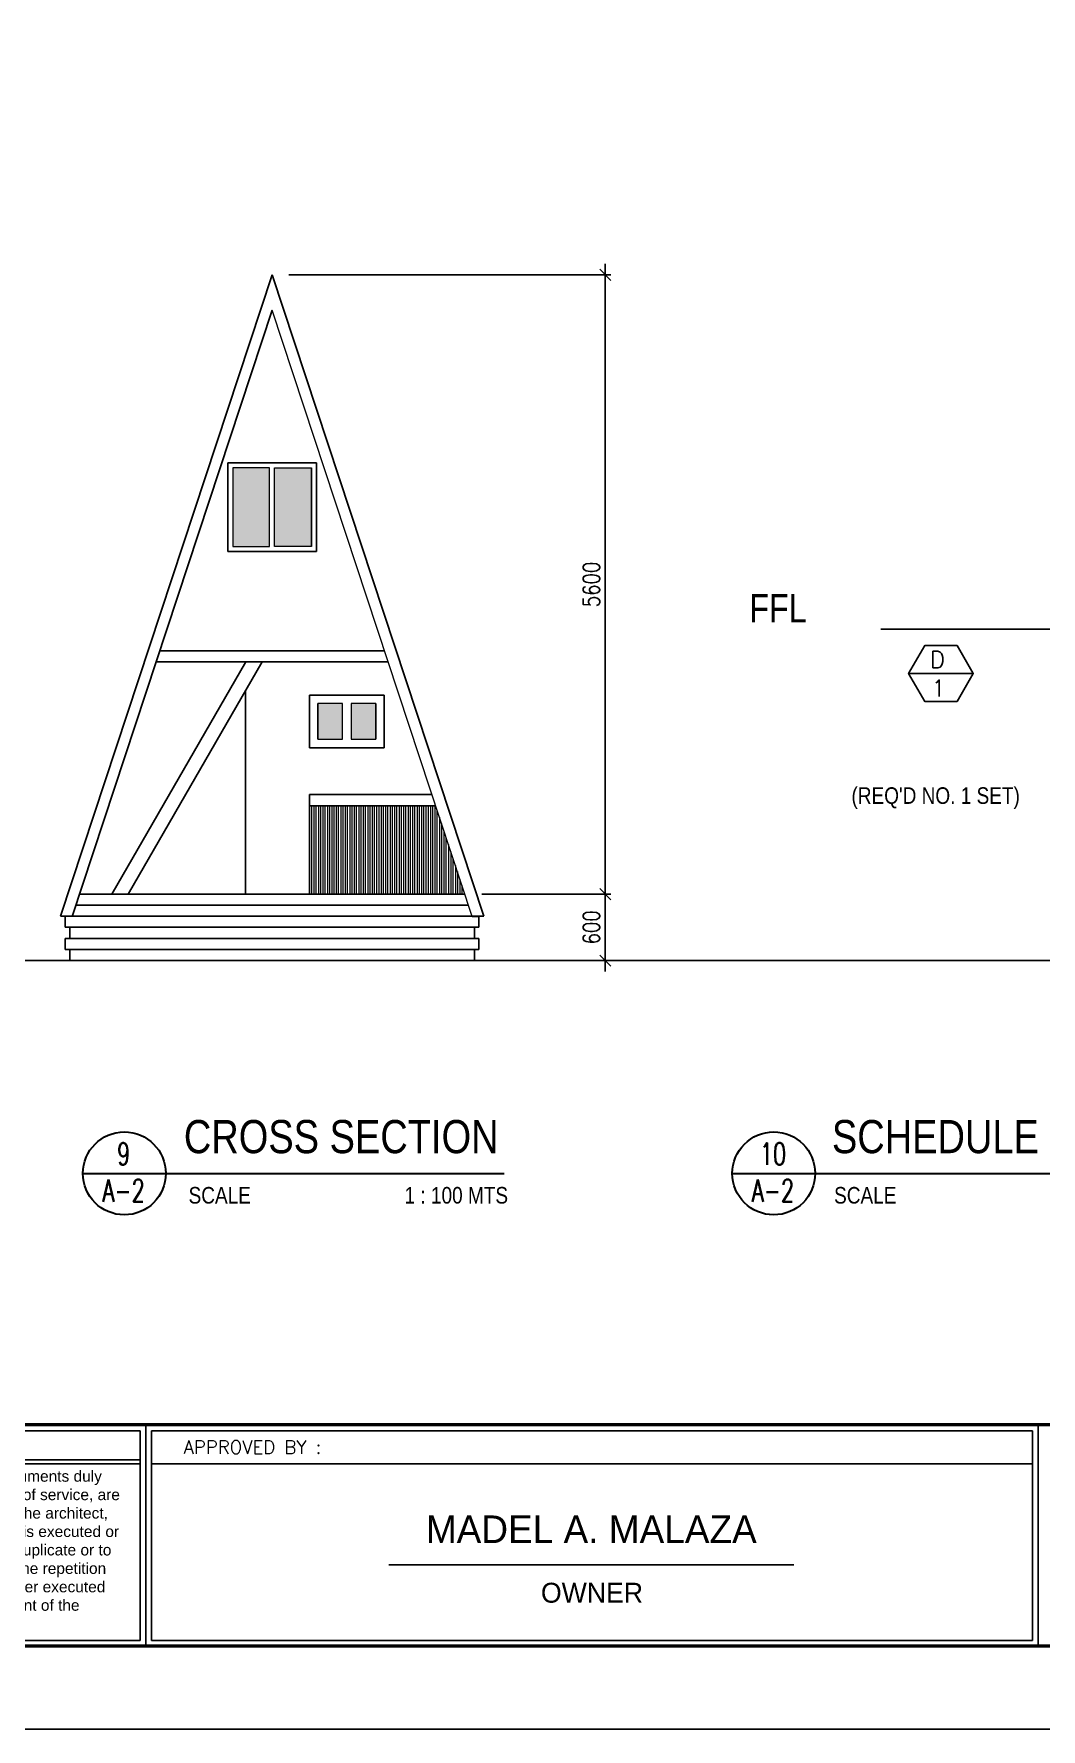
# Model space of a CAD drawing. Header units: millimetres. Extents: x 464829 to 645060, y -219977 to -107206.
# Drawn here: x 574321 to 583424, y -219977 to -204648 of the extents above; entities that cross this region are included whole.
import ezdxf
from ezdxf.enums import TextEntityAlignment as Align

# ---------------------------------------------------------------- set-up
doc = ezdxf.new("R2010")
doc.units = ezdxf.units.MM
doc.header["$LTSCALE"] = 300
doc.header["$MEASUREMENT"] = 0
doc.header["$PDMODE"] = 3
doc.header["$PDSIZE"] = 300
doc.layers.get('0').update_dxf_attribs({"color": 9})
doc.layers.get('DEFPOINTS').update_dxf_attribs({"color": 8})
for name, color, linetype, lineweight in [('BORDER', 5, 'Continuous', 50), ('dimensions', 8, 'Continuous', 15), ('TB-TXT', 4, 'Continuous', 35), ('TBLK', 7, 'Continuous', 40), ('text', 142, 'Continuous', 25), ('TITLE', 3, 'Continuous', 30)]:
    doc.layers.add(name, color=color, linetype=linetype, lineweight=lineweight)
for name, color, linetype in [('DOOR-SCH', 3, 'Continuous'), ('MOULD', 44, 'Continuous'), ('ROOF BEAMS', 10, 'Continuous'), ('SCHED', 7, 'Continuous'), ('wall', 140, 'Continuous')]:
    doc.layers.add(name, color=color, linetype=linetype)
doc.styles.add('ARIAL', font='arial.ttf', dxfattribs={"width": 0.8})
doc.styles.add('AVA', font='')
doc.styles.add('DIM', font='romans.shx', dxfattribs={"width": 0.8})
doc.styles.add('JESS', font='SIMPLEX')
doc.styles.add('JO4', font='ARIALN.TTF')
doc.styles.add('mar4', font='ARIALN.TTF')
doc.styles.add('PSM', font='simplex')
doc.styles.add('ROM', font='ROMANS.shx', dxfattribs={"width": 0.8})
doc.styles.add('SWISS721', font='swissc.ttf')
doc.styles.get('AVA').set_extended_font_data('AvantGarde Bk BT')
doc.dimstyles.new('D1', dxfattribs={"dimscale": 50, "dimtxt": 3, "dimasz": 2, "dimexe": 1, "dimexo": 1, "dimgap": 1, "dimtad": 2, "dimdec": 0, "dimdsep": 46, "dimtxsty": 'ARIAL', "dimblk1": 'ARROW_1', "dimblk2": 'ARROW_1', "dimsah": 1, "dimcen": 0, "dimclrd": 7, "dimclre": 7, "dimclrt": 7, "dimadec": 0, "dimazin": 0, "dimtfac": 1, "dimtdec": 0, "dimtix": 1, "dimtofl": 0, "dimtmove": 0, "dimatfit": 3, "dimldrblk": 'ARROW_1', "dimfxl": 1, "dimtvp": 0.833333, "dimtolj": 1, "dimtzin": 0, "dimarcsym": 0})
doc.dimstyles.new('DIM-100', dxfattribs={"dimscale": 100, "dimtxt": 2, "dimasz": 1, "dimexe": 0.5, "dimexo": 1.5, "dimgap": 1, "dimtad": 1, "dimdec": 0, "dimdsep": 46, "dimtxsty": 'PSM', "dimblk1": 'DIMCIR', "dimblk2": 'DIMCIR', "dimsah": 1, "dimcen": 0, "dimdle": 2, "dimclrd": 251, "dimclre": 251, "dimclrt": 2, "dimadec": 0, "dimazin": 0, "dimtfac": 1, "dimtdec": 0, "dimtix": 1, "dimtmove": 2, "dimatfit": 3, "dimldrblk": 'DIMCIR', "dimfxl": 0.5, "dimtvp": 1, "dimtolj": 1, "dimtzin": 0, "dimarcsym": 0})

# ---------------------------------------------------------------- blocks, each defined once
blk = doc.blocks.new('_Oblique')
at = {"color": 0, "linetype": 'ByBlock', "lineweight": -2}
blk.add_line((-0.5, -0.5), (0.5, 0.5), dxfattribs=at)
blk = doc.blocks.new('*D812')
at = {"layer": 'DEFPOINTS', "color": 0, "transparency": 16777216}
for p in [(608477, -194701), (606877, -195351), (608477, -195351), (523530, -201439), (525531, -210624), (524665, -210729)]:
    blk.add_point(p, dxfattribs=at)
at = {"layer": 'dimensions', "color": 8, "lineweight": -2, "transparency": 16777216}
for p, q in [((606877, -195201), (606877, -194651)), ((608477, -195201), (608477, -194651)), ((606777, -194701), (607424, -194701)), ((608577, -194701), (607930, -194701)), ((524383, -201234), (525543, -210723)), ((523679, -201420), (524445, -201327)), ((524814, -210711), (525580, -210618))]:
    blk.add_line(p, q, dxfattribs=at)
at = {"layer": 'dimensions', "color": 8, "lineweight": -2, "transparency": 16777216, "xscale": 100, "yscale": 100, "zscale": 100}
for p, rotation in [((606877, -194701), 180), ((524395, -201333), 96.96666666666646), ((525531, -210624), 276.9666666666665)]:
    blk.add_blockref('_Oblique', p, dxfattribs=dict(at, rotation=rotation))
blk.add_blockref('_Oblique', (608477, -194701), dxfattribs=at)
at = {"layer": 'dimensions', "color": 8, "transparency": 16777216, "insert": (607677, -194678), "char_height": 150, "attachment_point": 5, "style": 'DIM'}
blk.add_mtext('\\A1;1600', dxfattribs=at)
at = {"layer": 'dimensions', "color": 8, "transparency": 16777216, "insert": (525087, -205963), "char_height": 150, "attachment_point": 5, "rotation": 276.9667, "style": 'DIM'}
blk.add_mtext('\\A1;9360', dxfattribs=at)
blk = doc.blocks.new('DIMCIR')
for p, q in [((-1.5, 0), (1.5, 0)), ((0, 1.5), (0, -1.5))]:
    blk.add_line(p, q)
at = {"color": 2}
blk.add_circle((0, 0), 0.75, dxfattribs=at)
blk = doc.blocks.new('*D813')
at = {"layer": 'DEFPOINTS', "color": 0, "transparency": 16777216}
for p in [(606388, -195351), (605732, -200351), (606402, -200351), (524665, -210729), (524807, -211198), (506398, -216256)]:
    blk.add_point(p, dxfattribs=at)
at = {"layer": 'dimensions', "color": 8, "lineweight": -2, "transparency": 16777216}
for p, q in [((605732, -195251), (605732, -200451)), ((606238, -195351), (605682, -195351)), ((606252, -200351), (605682, -200351)), ((524709, -210873), (524821, -211246)), ((506444, -216754), (524903, -211169)), ((506441, -216400), (506554, -216773))]:
    blk.add_line(p, q, dxfattribs=at)
at = {"layer": 'dimensions', "color": 8, "lineweight": -2, "transparency": 16777216, "xscale": 100, "yscale": 100, "zscale": 100}
for p, rotation in [((605732, -195351), 90), ((605732, -200351), 270), ((524807, -211198), 16.83333333333332), ((506540, -216725), 196.8333333333333)]:
    blk.add_blockref('_Oblique', p, dxfattribs=dict(at, rotation=rotation))
at = {"layer": 'dimensions', "color": 8, "transparency": 16777216, "char_height": 150, "attachment_point": 5, "style": 'DIM'}
for s, insert, rotation in [('\\A1;5000', (605607, -197851), 90), ('\\A1;19085', (515637, -213842), 16.8333)]:
    blk.add_mtext(s, dxfattribs=dict(at, insert=insert, rotation=rotation))
blk = doc.blocks.new('*D814')
at = {"layer": 'DEFPOINTS', "color": 0, "transparency": 16777216}
for p in [(606502, -195351), (606021, -197251), (606502, -197251), (504585, -202137), (503959, -202218), (506398, -216256)]:
    blk.add_point(p, dxfattribs=at)
at = {"layer": 'dimensions', "color": 8, "lineweight": -2, "transparency": 16777216}
for p, q in [((606021, -195251), (606021, -197351)), ((606352, -195351), (605971, -195351)), ((606352, -197251), (605971, -197251)), ((504436, -202156), (503910, -202224)), ((505785, -216436), (503947, -202118)), ((506249, -216275), (505723, -216343))]:
    blk.add_line(p, q, dxfattribs=at)
at = {"layer": 'dimensions', "color": 8, "lineweight": -2, "transparency": 16777216, "xscale": 100, "yscale": 100, "zscale": 100}
for p, rotation in [((606021, -195351), 90), ((606021, -197251), 270), ((503959, -202218), 97.31666666666686), ((505772, -216337), 277.3166666666668)]:
    blk.add_blockref('_Oblique', p, dxfattribs=dict(at, rotation=rotation))
at = {"layer": 'dimensions', "color": 8, "transparency": 16777216, "char_height": 150, "attachment_point": 5, "style": 'DIM'}
for s, insert, rotation in [('\\A1;1900', (605896, -196301), 90), ('\\A1;14235', (504990, -209261), 277.3167)]:
    blk.add_mtext(s, dxfattribs=dict(at, insert=insert, rotation=rotation))
blk = doc.blocks.new('ARROW_1')
at = {"color": 0}
for p, q in [((0, 0), (-1, 0.2)), ((0, 0), (-1, -0.2)), ((-1, 0), (0, 0))]:
    blk.add_line(p, q, dxfattribs=at)
blk = doc.blocks.new('*D831')
at = {"layer": 'DEFPOINTS', "color": 0, "transparency": 16777216}
for p in [(624825, -206898), (625312, -206898), (625312, -208898)]:
    blk.add_point(p, dxfattribs=at)
at = {"layer": 'DEFPOINTS', "color": 0, "linetype": 'Continuous', "transparency": 16777216}
for p in [(520341, -208070), (520524, -208048), (520822, -210530)]:
    blk.add_point(p, dxfattribs=at)
at = {"layer": 'dimensions', "color": 8, "lineweight": -2, "transparency": 16777216}
for p, q in [((625162, -206898), (624775, -206898)), ((624825, -208998), (624825, -206798)), ((625162, -208898), (624775, -208898))]:
    blk.add_line(p, q, dxfattribs=at)
at = {"layer": 'ROOF BEAMS', "color": 7, "linetype": 'Continuous', "lineweight": -2, "transparency": 16777216}
for p, q in [((520475, -208054), (520291, -208076)), ((520627, -210453), (520353, -208169)), ((520773, -210536), (520589, -210558))]:
    blk.add_line(p, q, dxfattribs=at)
at = {"layer": 'dimensions', "color": 8, "lineweight": -2, "transparency": 16777216, "xscale": 100, "yscale": 100, "zscale": 100}
for p, rotation in [((624825, -206898), 90), ((624825, -208898), 270)]:
    blk.add_blockref('_Oblique', p, dxfattribs=dict(at, rotation=rotation))
at = {"layer": 'ROOF BEAMS', "color": 7, "linetype": 'Continuous', "lineweight": -2, "transparency": 16777216, "xscale": 100, "yscale": 100, "zscale": 100}
for p, rotation in [((520341, -208070), 96.84090991491829), ((520639, -210552), 276.8409099149183)]:
    blk.add_blockref('ARROW_1', p, dxfattribs=dict(at, rotation=rotation))
at = {"layer": 'dimensions', "color": 8, "transparency": 16777216, "insert": (624700, -207898), "char_height": 150, "attachment_point": 5, "rotation": 90, "style": 'DIM'}
blk.add_mtext('\\A1;1000', dxfattribs=at)
at = {"layer": 'ROOF BEAMS', "color": 7, "linetype": 'Continuous', "transparency": 16777216, "insert": (520364, -209326), "char_height": 150, "attachment_point": 5, "rotation": 276.8409, "style": 'ARIAL'}
blk.add_mtext('\\A1;2500', dxfattribs=at)
blk = doc.blocks.new('*D832')
at = {"layer": 'DEFPOINTS', "color": 0, "transparency": 16777216}
for p in [(627313, -206298), (625312, -206898), (627313, -206898)]:
    blk.add_point(p, dxfattribs=at)
at = {"layer": 'DEFPOINTS', "color": 0, "linetype": 'Continuous', "transparency": 16777216}
for p in [(522231, -207582), (522262, -207839), (520524, -208048)]:
    blk.add_point(p, dxfattribs=at)
at = {"layer": 'dimensions', "color": 8, "lineweight": -2, "transparency": 16777216}
for p, q in [((625212, -206298), (627413, -206298)), ((625312, -206748), (625312, -206248)), ((627313, -206748), (627313, -206248))]:
    blk.add_line(p, q, dxfattribs=at)
at = {"layer": 'ROOF BEAMS', "color": 7, "linetype": 'Continuous', "lineweight": -2, "transparency": 16777216}
for p, q in [((522256, -207790), (522225, -207533)), ((520593, -207779), (522132, -207594)), ((520519, -207998), (520488, -207741))]:
    blk.add_line(p, q, dxfattribs=at)
at = {"layer": 'dimensions', "color": 8, "lineweight": -2, "transparency": 16777216, "xscale": 100, "yscale": 100, "zscale": 100, "rotation": 180}
blk.add_blockref('_Oblique', (625312, -206298), dxfattribs=at)
at = {"layer": 'dimensions', "color": 8, "lineweight": -2, "transparency": 16777216, "xscale": 100, "yscale": 100, "zscale": 100}
blk.add_blockref('_Oblique', (627313, -206298), dxfattribs=at)
at = {"layer": 'ROOF BEAMS', "color": 7, "linetype": 'Continuous', "lineweight": -2, "transparency": 16777216, "xscale": 100, "yscale": 100, "zscale": 100}
for p, rotation in [((522231, -207582), 6.840909914917152), ((520494, -207791), 186.8409099149172)]:
    blk.add_blockref('ARROW_1', p, dxfattribs=dict(at, rotation=rotation))
at = {"layer": 'dimensions', "color": 8, "transparency": 16777216, "insert": (626313, -206173), "char_height": 150, "attachment_point": 5, "style": 'DIM'}
blk.add_mtext('\\A1;1000', dxfattribs=at)
at = {"layer": 'ROOF BEAMS', "color": 7, "linetype": 'Continuous', "transparency": 16777216, "insert": (521347, -207561), "char_height": 150, "attachment_point": 5, "rotation": 6.8409, "style": 'ARIAL'}
blk.add_mtext('\\A1;1750', dxfattribs=at)
blk = doc.blocks.new('*D888')
at = {"layer": 'DEFPOINTS', "color": 0, "transparency": 16777216}
for p in [(578219, -212427), (578343, -213027), (579484, -213027)]:
    blk.add_point(p, dxfattribs=at)
at = {"layer": 'dimensions', "color": 8, "lineweight": -2, "transparency": 16777216}
for p, q in [((578369, -212427), (579534, -212427)), ((579484, -212327), (579484, -213127)), ((578493, -213027), (579534, -213027))]:
    blk.add_line(p, q, dxfattribs=at)
at = {"layer": 'dimensions', "color": 8, "lineweight": -2, "transparency": 16777216, "xscale": 100, "yscale": 100, "zscale": 100}
for p, rotation in [((579484, -212427), 90), ((579484, -213027), 270)]:
    blk.add_blockref('_Oblique', p, dxfattribs=dict(at, rotation=rotation))
at = {"layer": 'dimensions', "color": 8, "transparency": 16777216, "insert": (579359, -212727), "char_height": 150, "attachment_point": 5, "rotation": 90, "style": 'DIM'}
blk.add_mtext('\\A1;600', dxfattribs=at)
blk = doc.blocks.new('*D889')
at = {"layer": 'DEFPOINTS', "color": 0, "transparency": 16777216}
for p in [(576474, -206826), (579484, -206826), (578219, -212427)]:
    blk.add_point(p, dxfattribs=at)
at = {"layer": 'dimensions', "color": 8, "lineweight": -2, "transparency": 16777216}
for p, q in [((579484, -212527), (579484, -206726)), ((576624, -206826), (579534, -206826)), ((578369, -212427), (579534, -212427))]:
    blk.add_line(p, q, dxfattribs=at)
at = {"layer": 'dimensions', "color": 8, "lineweight": -2, "transparency": 16777216, "xscale": 100, "yscale": 100, "zscale": 100}
for p, rotation in [((579484, -206826), 90), ((579484, -212427), 270)]:
    blk.add_blockref('_Oblique', p, dxfattribs=dict(at, rotation=rotation))
at = {"layer": 'dimensions', "color": 8, "transparency": 16777216, "insert": (579359, -209626), "char_height": 150, "attachment_point": 5, "rotation": 90, "style": 'DIM'}
blk.add_mtext('\\A1;5600', dxfattribs=at)

msp = doc.modelspace()

# ---------------------------------------------------------------- hatches: boundary and pattern name
at = {"layer": 'MOULD', "linetype": 'Continuous', "true_color": 0x8b8b8d}
h = msp.add_hatch(dxfattribs=at)
h.set_pattern_fill('ANSI38', color=252, scale=0.666112)
h.set_pattern_definition([(45, (195853.60796, -71035.79574), (-0.058876501348, 0.058876501348), []), (135, (195853.60796, -71035.79574), (-0.176629504043, 0.058876501348), [0.20815986678, -0.12489592007])])
h.paths.add_polyline_path([(576496.1, -209281.8), (576829.1, -209281.8), (576829.1, -208571.9), (576496.1, -208571.9)])
h.paths.add_polyline_path([(576118.3, -209281.8), (576451.3, -209281.8), (576451.3, -208571.9), (576118.3, -208571.9)])
h = msp.add_hatch(dxfattribs=at)
h.set_pattern_fill('ANSI38', color=252)
h.set_pattern_definition([(45, (646.31263, -4217.60078), (-0.088388347648, 0.088388347648), []), (135, (646.31263, -4217.60078), (-0.265165042945, 0.088388347648), [0.3125, -0.1875])])
h.paths.add_polyline_path([(577410.5, -210702.7), (577186.6, -210702.7), (577186.6, -211026.5), (577410.5, -211026.5)])
h.paths.add_polyline_path([(577110.5, -210702.7), (576886.7, -210702.7), (576886.7, -211026.5), (577110.5, -211026.5)])

# ---------------------------------------------------------------- linework, layer by layer
at = {"layer": 'BORDER'}
for p, q in [((592357.1, -217227), (552057.1, -217227)), ((592357.1, -219227), (552057.1, -219227))]:
    msp.add_line(p, q, dxfattribs=at)
msp.add_lwpolyline([(552057.1, -191027), (592357.1, -191027), (592357.1, -219227), (552057.1, -219227)], close=True, dxfattribs=at)
at = {"layer": 'DEFPOINTS'}
msp.add_lwpolyline([(551057.1, -190277), (593107.1, -190277), (593107.1, -219977), (551057.1, -219977)], close=True, dxfattribs=at)
at = {"layer": 'dimensions'}
for p, q in [((578281.5, -212628.2), (576473.7, -207145.5)), ((576451.3, -208571.9), (576118.3, -208571.9)), ((576118.3, -208571.9), (576118.3, -209281.8)), ((576451.3, -209281.8), (576451.3, -208571.9)), ((576496.1, -209281.8), (576496.1, -208571.9)), ((576496.1, -208571.9), (576829.1, -208571.9)), ((576829.1, -209281.8), (576829.1, -208571.9)), ((576829.1, -208571.9), (576829.1, -209281.8)), ((576118.3, -209281.8), (576451.3, -209281.8)), ((576829.1, -209281.8), (576496.1, -209281.8)), ((576828.8, -211626.6), (576828.8, -212426.6)), ((576851, -211626.6), (576851, -212426.6)), ((576869.4, -211626.6), (576869.4, -212426.6)), ((576891.6, -211626.6), (576891.6, -212426.6)), ((576909.9, -211626.6), (576909.9, -212426.6)), ((576932.1, -211626.6), (576932.1, -212426.6)), ((576950.4, -211626.6), (576950.4, -212426.6)), ((576972.6, -211626.6), (576972.6, -212426.6)), ((576991, -211626.6), (576991, -212426.6)), ((577013.1, -211626.6), (577013.1, -212426.6)), ((577031.5, -211626.6), (577031.5, -212426.6)), ((577053.7, -211626.6), (577053.7, -212426.6)), ((577072, -211626.6), (577072, -212426.6)), ((577094.2, -211626.6), (577094.2, -212426.6)), ((577112.5, -211626.6), (577112.5, -212426.6)), ((577134.7, -211626.6), (577134.7, -212426.6)), ((577153.1, -211626.6), (577153.1, -212426.6)), ((577175.2, -211626.6), (577175.2, -212426.6)), ((577193.6, -211626.6), (577193.6, -212426.6)), ((577215.8, -211626.6), (577215.8, -212426.6)), ((577234.1, -211626.6), (577234.1, -212426.6)), ((577256.3, -211626.6), (577256.3, -212426.6)), ((577274.7, -211626.6), (577274.7, -212426.6)), ((577296.8, -211626.6), (577296.8, -212426.6)), ((577315.2, -211626.6), (577315.2, -212426.6)), ((577337.4, -211626.6), (577337.4, -212426.6)), ((577355.7, -211626.6), (577355.7, -212426.6)), ((577377.9, -211626.6), (577377.9, -212426.6)), ((577396.2, -211626.6), (577396.2, -212426.6)), ((577418.4, -211626.6), (577418.4, -212426.6)), ((577436.8, -211626.6), (577436.8, -212426.6)), ((577458.9, -211626.6), (577458.9, -212426.6)), ((577477.3, -211626.6), (577477.3, -212426.6)), ((577499.5, -211626.6), (577499.5, -212426.6)), ((577517.8, -211626.6), (577517.8, -212426.6)), ((577540, -211626.6), (577540, -212426.6)), ((577558.4, -211626.6), (577558.4, -212426.6)), ((577580.5, -211626.6), (577580.5, -212426.6)), ((577598.9, -211626.6), (577598.9, -212426.6)), ((577621.1, -211626.6), (577621.1, -212426.6)), ((577639.4, -211626.6), (577639.4, -212426.6)), ((577661.6, -211626.6), (577661.6, -212426.6)), ((577679.9, -211626.6), (577679.9, -212426.6)), ((577702.1, -211626.6), (577702.1, -212426.6)), ((577720.5, -211626.6), (577720.5, -212426.6)), ((577742.6, -211626.6), (577742.6, -212426.6)), ((577761, -211626.6), (577761, -212426.6)), ((577783.2, -211626.6), (577783.2, -212426.6)), ((577801.5, -211626.6), (577801.5, -212426.6)), ((577823.7, -211626.6), (577823.7, -212426.6)), ((577842.1, -211626.6), (577842.1, -212426.6)), ((577864.2, -211626.6), (577864.2, -212426.6)), ((577882.6, -211626.6), (577882.6, -212426.6)), ((577904.8, -211626.6), (577904.8, -212426.6)), ((577923.1, -211626.6), (577923.1, -212426.6)), ((577945.3, -211626.6), (577945.3, -212426.6)), ((577963.6, -211664.1), (577963.6, -212426.6)), ((577985.8, -211731.3), (577985.8, -212426.6)), ((578004.2, -211787), (578004.2, -212426.6)), ((578026.3, -211854.2), (578026.3, -212426.6)), ((578044.7, -211909.9), (578044.7, -212426.6)), ((578066.9, -211977.1), (578066.9, -212426.6)), ((578089, -212044.4), (578089, -212426.6)), ((578107.4, -212100), (578107.4, -212426.6)), ((578129.6, -212167.3), (578129.6, -212426.6)), ((578147.9, -212223), (578147.9, -212426.6)), ((578170.1, -212290.2), (578170.1, -212426.6)), ((578188.5, -212345.9), (578188.5, -212426.6)), ((578210.6, -212413.1), (578210.6, -212426.6))]:
    msp.add_line(p, q, dxfattribs=at)
for points in [[(576886.7, -211026.5), (577110.5, -211026.5), (577110.5, -210702.7), (576886.7, -210702.7)], [(577186.6, -211026.5), (577410.5, -211026.5), (577410.5, -210702.7), (577186.6, -210702.7)]]:
    msp.add_lwpolyline(points, close=True, dxfattribs=at)
at = {"layer": 'ROOF BEAMS', "linetype": 'Continuous'}
for p, q in [((581974.7, -210029.4), (592193, -210029.4)), ((575457.8, -210226.6), (577489.7, -210226.6)), ((575025.1, -212426.6), (576235.4, -210326.6)), ((575173.6, -212426.6), (576383.9, -210326.6)), ((575424.8, -210326.6), (577522.6, -210326.6)), ((576810.5, -211526.6), (576810.5, -212426.6)), ((552572.1, -213026.6), (586641.5, -213026.6))]:
    msp.add_line(p, q, dxfattribs=at)
at = {"layer": 'SCHED', "color": 9}
msp.add_lwpolyline([(582226.2, -210431.5), (582372.1, -210684.2), (582663.9, -210684.2), (582809.9, -210431.5), (582663.9, -210178.8), (582372.1, -210178.8), (582226.2, -210431.5), (582809.9, -210431.5)], dxfattribs=at)
at = {"layer": 'TITLE'}
for p, q in [((574763.4, -214952.1), (578570.1, -214952.1)), ((580632.4, -214952.1), (588001.9, -214952.1))]:
    msp.add_line(p, q, dxfattribs=at)
at = {"layer": 'TITLE', "color": 4, "lineweight": -3}
for p, q in [((571279.7, -217279.5), (575279.7, -217279.5)), ((575279.7, -219174.5), (575279.7, -217279.5)), ((575332.2, -219227), (575332.2, -217227)), ((575384.7, -217279.5), (583344.8, -217279.5)), ((575384.7, -219174.5), (575384.7, -217279.5)), ((583344.8, -219174.5), (583344.8, -217279.5)), ((583397.3, -219227), (583397.3, -217227)), ((571279.7, -217542), (575279.7, -217542)), ((571279.7, -217579.5), (575279.7, -217579.5)), ((575384.7, -217579.5), (583344.8, -217579.5)), ((581189.6, -218492.1), (577527.2, -218492.1)), ((575279.7, -219174.5), (571279.7, -219174.5)), ((583344.8, -219174.5), (575384.7, -219174.5))]:
    msp.add_line(p, q, dxfattribs=at)
at = {"layer": 'TITLE'}
for centre in [(575138, -214952.1), (581007, -214952.1)]:
    msp.add_circle(centre, 374.6, dxfattribs=at)
at = {"layer": 'wall', "linetype": 'Continuous'}
for p, q in [((574561.1, -212626.6), (576473.7, -206826.1)), ((578386.3, -212626.6), (576473.7, -206826.1)), ((574665.9, -212628.2), (576473.7, -207145.5)), ((576073.6, -209326.6), (576073.6, -208527.2)), ((576073.6, -208527.2), (576873.9, -208527.2)), ((576873.9, -209326.6), (576873.9, -208527.2)), ((576873.9, -209326.6), (576073.6, -209326.6)), ((576232.2, -210589.9), (576232.2, -212426.6)), ((576810.5, -210626.5), (576810.5, -211102.7)), ((576810.5, -210626.5), (577486.7, -210626.5)), ((577486.7, -210626.5), (577486.7, -211102.7)), ((576886.7, -210702.7), (576886.7, -211026.5)), ((577410.5, -210702.7), (577410.5, -211026.5)), ((576810.5, -211102.7), (577486.7, -211102.7)), ((577918.3, -211526.6), (576810.5, -211526.6)), ((577951.3, -211626.6), (576810.5, -211626.6)), ((578215.1, -212426.6), (574728.7, -212426.6)), ((578248, -212526.6), (574699.4, -212526.6)), ((578386.3, -212626.6), (574561.1, -212626.6)), ((574604.1, -212626.6), (574604.1, -212726.6)), ((578343.3, -212726.6), (574604.1, -212726.6)), ((574646.1, -212826.6), (574646.1, -212725)), ((578281.5, -212628.2), (578343.3, -212628.2)), ((578301.3, -212826.6), (578301.3, -212725)), ((578343.3, -212626.6), (578343.3, -212726.6)), ((578343.3, -212826.6), (574604.1, -212826.6)), ((574604.1, -212826.6), (574604.1, -212926.6)), ((578343.3, -212926.6), (574604.1, -212926.6)), ((574646.1, -212926.6), (574646.1, -213026.6)), ((578301.3, -212926.6), (578301.3, -213026.6)), ((578343.3, -212826.6), (578343.3, -212926.6)), ((578301.3, -213026.6), (574646.1, -213026.6))]:
    msp.add_line(p, q, dxfattribs=at)

# ---------------------------------------------------------------- texts
at = {"layer": 'DOOR-SCH', "color": 2, "linetype": 'Continuous', "lineweight": 13, "style": 'SWISS721'}
msp.add_text("(REQ'D NO. 1 SET)", height=150, dxfattribs=at).set_placement((581709.8, -211610.2))
at = {"layer": 'SCHED', "color": 70, "style": 'ROM'}
for s, p in [('D', (582420.6, -210379.8)), ('1', (582433, -210638.5))]:
    msp.add_text(s, height=149.9, dxfattribs=at).set_placement(p)
at = {"layer": 'TB-TXT', "linetype": 'ByBlock', "style": 'mar4'}
for s, p in [('CROSS SECTION', (575675.8, -214769.1)), ('SCHEDULE OF DOORS AND WINDOWS', (581533.1, -214769.1))]:
    msp.add_text(s, height=300, dxfattribs=at).set_placement(p)
at = {"layer": 'TB-TXT', "style": 'PSM', "width": 0.7}
for s, p in [('9', (575131.7, -214775.7)), ('10', (581000.7, -214775.7)), ('A-2', (575131.7, -215107.5)), ('A-2', (581000.7, -215107.5))]:
    msp.add_text(s, height=200, dxfattribs=at).set_placement(p, align=Align.MIDDLE)
at = {"layer": 'TB-TXT'}
for s, height, style, p in [('SCALE', 150, 'mar4', (575718.6, -215224.7)), ('1 : 100 MTS', 150, 'mar4', (577670.2, -215224.7)), ('SCALE', 150, 'mar4', (581552.9, -215224.7)), ('APPROVED BY :', 120, 'JESS', (575673.8, -217487.1))]:
    msp.add_text(s, height=height, dxfattribs=dict(at, style=style)).set_placement(p)
at = {"layer": 'TB-TXT', "insert": (571557.6, -217639.8), "char_height": 100, "width": 3536.489, "attachment_point": 1, "style": 'PSM'}
msp.add_mtext('{\\fArial|b0|i0|c0|p34;\\C30;Drawings and specifications and other documents duly signed, stamped or sealed, as instruments of service, are the intellectual property and documents of the architect, whether the object of which they are made is executed or not.  It shall be unlawful for any person to duplicate or to make copies of said documents for use in the repetition of and for other projects or buildings, whether executed partly or in whole, without the written consent of the architect or author of said documents.}', dxfattribs=at)
at = {"layer": 'TBLK', "style": 'AVA'}
for s, height, p in [('MADEL A. MALAZA', 250, (579358.4, -218294.9)), ('OWNER', 180, (579364.7, -218833.9)), ('OWNER', 180, (579364.7, -218833.9))]:
    msp.add_text(s, height=height, dxfattribs=at).set_placement(p, align=Align.CENTER)
at = {"layer": 'text', "color": 6, "style": 'JO4'}
msp.add_text('FFL', height=255, dxfattribs=at).set_placement((580785.7, -209968.7))

# ---------------------------------------------------------------- dimensions: what is measured, and where the dimension line sits
at = {"layer": 'dimensions'}
for p1, p2, distance, picture, middle in [((523529.8, -201438.6), (524665.1, -210729.5), 872.1, '*D812', (525087.2, -205963.1)), ((506397.9, -216256.3), (504585, -202137.2), 630.9, '*D814', (504989.7, -209261.2)), ((506397.9, -216256.3), (524665.1, -210729.5), -489.9, '*D813', (515637.2, -213842.1))]:
    dim = msp.add_aligned_dim(p1=p1, p2=p2, distance=distance, dimstyle='DIM-100', override={"dimtxt": 1.5, "dimgap": 0.5, "dimtxsty": 'DIM', "dimblk1": 'Oblique', "dimblk2": 'Oblique', "dimdle": 1, "dimclrd": 8, "dimclre": 8, "dimclrt": 8}, dxfattribs=at)
    dim.commit()
    dim.dimension.update_dxf_attribs({"geometry": picture, "text_midpoint": middle})
dim = msp.add_linear_dim(base=(608476.8, -194701.4), p1=(606877, -195350.9), p2=(608476.8, -195350.9), dimstyle='DIM-100', override={"dimtxt": 1.5, "dimgap": 0.5, "dimtxsty": 'DIM', "dimblk1": 'Oblique', "dimblk2": 'Oblique', "dimdle": 1, "dimclrd": 8, "dimclre": 8, "dimclrt": 8}, dxfattribs=at)
dim.commit()
dim.dimension.update_dxf_attribs({"geometry": '*D812', "text_midpoint": (607676.9, -194677.8), "dimtype": 160})
for base, p1, p2, picture, middle in [((606021.3, -197251.2), (606502, -195350.9), (606502, -197251.2), '*D814', (605896.3, -196301.1)), ((605732.3, -200350.7), (606388.1, -195350.9), (606402, -200350.7), '*D813', (605607.3, -197850.8)), ((579483.979, -206826.1497), (578218.7125, -212426.5905), (576473.7125, -206826.1497), '*D889', (579358.979, -209626.3701)), ((579484, -213026.6), (578218.7, -212426.6), (578343.3, -213026.6), '*D888', (579359, -212726.6))]:
    dim = msp.add_linear_dim(base=base, p1=p1, p2=p2, angle=90, dimstyle='DIM-100', override={"dimtxt": 1.5, "dimgap": 0.5, "dimtxsty": 'DIM', "dimblk1": 'Oblique', "dimblk2": 'Oblique', "dimdle": 1, "dimclrd": 8, "dimclre": 8, "dimclrt": 8}, dxfattribs=at)
    dim.commit()
    dim.dimension.update_dxf_attribs({"geometry": picture, "text_midpoint": middle})
dim = msp.add_linear_dim(base=(627313, -206298.2), p1=(625312.4, -206897.7), p2=(627313, -206897.7), text='1000', dimstyle='DIM-100', override={"dimtxt": 1.5, "dimgap": 0.5, "dimtxsty": 'DIM', "dimblk1": 'Oblique', "dimblk2": 'Oblique', "dimdle": 1, "dimclrd": 8, "dimclre": 8, "dimclrt": 8}, dxfattribs=at)
dim.commit()
dim.dimension.update_dxf_attribs({"geometry": '*D832', "text_midpoint": (626312.7, -206173.2)})
dim = msp.add_linear_dim(base=(624824.7, -206897.7), p1=(625312.4, -208898.3), p2=(625312.4, -206897.7), angle=90, text='1000', dimstyle='DIM-100', override={"dimtxt": 1.5, "dimgap": 0.5, "dimtxsty": 'DIM', "dimblk1": 'Oblique', "dimblk2": 'Oblique', "dimdle": 1, "dimclrd": 8, "dimclre": 8, "dimclrt": 8}, dxfattribs=at)
dim.commit()
dim.dimension.update_dxf_attribs({"geometry": '*D831', "text_midpoint": (624699.7, -207898)})
at = {"layer": 'ROOF BEAMS', "linetype": 'Continuous'}
for p1, p2, distance, picture, middle in [((520524.5, -208047.9), (522262, -207839.5), 259.2, '*D832', (521347.3, -207560.7)), ((520822.3, -210530.1), (520524.5, -208047.9), 184.7, '*D831', (520364.3, -209326.1))]:
    dim = msp.add_aligned_dim(p1=p1, p2=p2, distance=distance, dimstyle='D1', dxfattribs=at)
    dim.commit()
    dim.dimension.update_dxf_attribs({"geometry": picture, "text_midpoint": middle})

doc.saveas('drawing.dxf')
